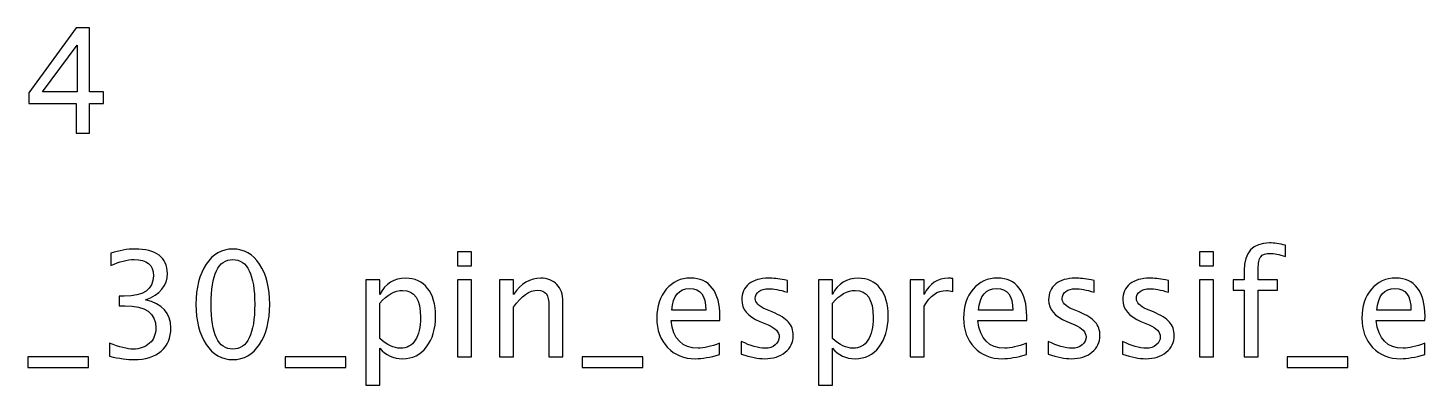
# Model space of a CAD drawing. Header units: centimetres. Extents: x -39.7 to 39.5, y 11.3 to 43.7.
# Drawn here: x 4.38 to 16.55, y 19.97 to 23.09 of the extents above; entities that cross this region are included whole.
import ezdxf

# ---------------------------------------------------------------- set-up
doc = ezdxf.new("R2010")
doc.units = ezdxf.units.CM
doc.header["$MEASUREMENT"] = 0
doc.layers.add('Layer 1', color=7, linetype='Continuous')

msp = doc.modelspace()

# ---------------------------------------------------------------- linework, layer by layer
at = {"layer": 'Layer 1'}
for points, knots in [([(4.79795, 22.17044), (4.79795, 22.17044), (4.79795, 22.43079), (4.79795, 22.43079), (4.79795, 22.43079), (4.79795, 22.43079), (4.38393, 22.43079), (4.38393, 22.43079), (4.38393, 22.43079), (4.38393, 22.43079), (4.38393, 22.5235), (4.38393, 22.5235), (4.38393, 22.5235), (4.38393, 22.5235), (4.79795, 23.08865), (4.79795, 23.08865), (4.79795, 23.08865), (4.79795, 23.08865), (4.91225, 23.08865), (4.91225, 23.08865), (4.91225, 23.08865), (4.91225, 23.08865), (4.91225, 22.53112), (4.91225, 22.53112), (4.91225, 22.53112), (4.91225, 22.53112), (5.03544, 22.53112), (5.03544, 22.53112), (5.03544, 22.53112), (5.03544, 22.53112), (5.03544, 22.43079), (5.03544, 22.43079), (5.03544, 22.43079), (5.03544, 22.43079), (4.91225, 22.43079), (4.91225, 22.43079), (4.91225, 22.43079), (4.91225, 22.43079), (4.91225, 22.17044), (4.91225, 22.17044), (4.91225, 22.17044), (4.91225, 22.17044), (4.79795, 22.17044), (4.79795, 22.17044)], [0, 0, 0, 0, 0.08333333, 0.08333333, 0.08333333, 0.08333333, 0.16666667, 0.16666667, 0.16666667, 0.16666667, 0.25, 0.25, 0.25, 0.25, 0.33333333, 0.33333333, 0.33333333, 0.33333333, 0.41666667, 0.41666667, 0.41666667, 0.41666667, 0.5, 0.5, 0.5, 0.5, 0.58333333, 0.58333333, 0.58333333, 0.58333333, 0.66666667, 0.66666667, 0.66666667, 0.66666667, 0.75, 0.75, 0.75, 0.75, 0.83333333, 0.83333333, 0.83333333, 0.83333333, 1, 1, 1, 1]), ([(4.50437, 22.53112), (4.50437, 22.53112), (4.80557, 22.53112), (4.80557, 22.53112), (4.80557, 22.53112), (4.80557, 22.53112), (4.80557, 22.93794), (4.80557, 22.93794), (4.80557, 22.93794), (4.80557, 22.93794), (4.50437, 22.53112), (4.50437, 22.53112)], [0, 0, 0, 0, 0.25, 0.25, 0.25, 0.25, 0.5, 0.5, 0.5, 0.5, 1, 1, 1, 1]), ([(14.97709, 20.21887), (14.97709, 20.21887), (14.97709, 20.80053), (14.97709, 20.80053), (14.97709, 20.80053), (14.97709, 20.80053), (14.88163, 20.80053), (14.88163, 20.80053), (14.88163, 20.80053), (14.88163, 20.80053), (14.88163, 20.89197), (14.88163, 20.89197), (14.88163, 20.89197), (14.88163, 20.89197), (14.97709, 20.89197), (14.97709, 20.89197), (14.97709, 20.89197), (14.97709, 20.89197), (14.97709, 20.97262), (14.97709, 20.97262), (14.97709, 20.97262), (14.97709, 21.13306), (15.05033, 21.21328), (15.1968, 21.21328), (15.1968, 21.21328), (15.23786, 21.21328), (15.28443, 21.20651), (15.3365, 21.19296), (15.3365, 21.19296), (15.3365, 21.19296), (15.3365, 21.09517), (15.3365, 21.09517), (15.3365, 21.09517), (15.28126, 21.11295), (15.23702, 21.12184), (15.20379, 21.12184), (15.20379, 21.12184), (15.16336, 21.12184), (15.13584, 21.11232), (15.12124, 21.09305), (15.12124, 21.09305), (15.10642, 21.07379), (15.09901, 21.03802), (15.09901, 20.98574), (15.09901, 20.98574), (15.09901, 20.98574), (15.09901, 20.89197), (15.09901, 20.89197), (15.09901, 20.89197), (15.09901, 20.89197), (15.26813, 20.89197), (15.26813, 20.89197), (15.26813, 20.89197), (15.26813, 20.89197), (15.26813, 20.80053), (15.26813, 20.80053), (15.26813, 20.80053), (15.26813, 20.80053), (15.09901, 20.80053), (15.09901, 20.80053), (15.09901, 20.80053), (15.09901, 20.80053), (15.09901, 20.21887), (15.09901, 20.21887), (15.09901, 20.21887), (15.09901, 20.21887), (14.97709, 20.21887), (14.97709, 20.21887)], [0, 0, 0, 0, 0.05555556, 0.05555556, 0.05555556, 0.05555556, 0.11111111, 0.11111111, 0.11111111, 0.11111111, 0.16666667, 0.16666667, 0.16666667, 0.16666667, 0.22222222, 0.22222222, 0.22222222, 0.22222222, 0.27777778, 0.27777778, 0.27777778, 0.27777778, 0.33333333, 0.33333333, 0.33333333, 0.33333333, 0.38888889, 0.38888889, 0.38888889, 0.38888889, 0.44444444, 0.44444444, 0.44444444, 0.44444444, 0.5, 0.5, 0.5, 0.5, 0.55555556, 0.55555556, 0.55555556, 0.55555556, 0.61111111, 0.61111111, 0.61111111, 0.61111111, 0.66666667, 0.66666667, 0.66666667, 0.66666667, 0.72222222, 0.72222222, 0.72222222, 0.72222222, 0.77777778, 0.77777778, 0.77777778, 0.77777778, 0.83333333, 0.83333333, 0.83333333, 0.83333333, 0.88888889, 0.88888889, 0.88888889, 0.88888889, 1, 1, 1, 1]), ([(5.08761, 20.22522), (5.08761, 20.22522), (5.08761, 20.33952), (5.08761, 20.33952), (5.08761, 20.33952), (5.17482, 20.30481), (5.24319, 20.28745), (5.29335, 20.28745), (5.29335, 20.28745), (5.35241, 20.28745), (5.40003, 20.30438), (5.43665, 20.33846), (5.43665, 20.33846), (5.47327, 20.37254), (5.49147, 20.41699), (5.49147, 20.4716), (5.49147, 20.4716), (5.49147, 20.60114), (5.4013, 20.66591), (5.22096, 20.66591), (5.22096, 20.66591), (5.22096, 20.66591), (5.1727, 20.66591), (5.1727, 20.66591), (5.1727, 20.66591), (5.1727, 20.66591), (5.1727, 20.74783), (5.1727, 20.74783), (5.1727, 20.74783), (5.1727, 20.74783), (5.21546, 20.74846), (5.21546, 20.74846), (5.21546, 20.74846), (5.385, 20.74846), (5.46988, 20.80815), (5.46988, 20.92774), (5.46988, 20.92774), (5.46988, 21.02151), (5.41358, 21.0685), (5.30118, 21.0685), (5.30118, 21.0685), (5.24086, 21.0685), (5.17397, 21.05114), (5.10031, 21.01643), (5.10031, 21.01643), (5.10031, 21.01643), (5.10031, 21.12311), (5.10031, 21.12311), (5.10031, 21.12311), (5.17249, 21.14766), (5.24213, 21.15994), (5.30901, 21.15994), (5.30901, 21.15994), (5.40003, 21.15994), (5.47009, 21.14174), (5.51878, 21.10533), (5.51878, 21.10533), (5.56746, 21.06914), (5.5918, 21.01643), (5.5918, 20.94743), (5.5918, 20.94743), (5.5918, 20.83969), (5.52809, 20.76285), (5.40045, 20.71713), (5.40045, 20.71713), (5.54841, 20.68263), (5.62228, 20.60156), (5.62228, 20.47351), (5.62228, 20.47351), (5.62228, 20.38715), (5.59371, 20.3192), (5.53677, 20.26988), (5.53677, 20.26988), (5.47983, 20.22056), (5.40151, 20.19601), (5.30203, 20.19601), (5.30203, 20.19601), (5.2453, 20.19601), (5.17397, 20.20575), (5.08761, 20.22522)], [0, 0, 0, 0, 0.04761905, 0.04761905, 0.04761905, 0.04761905, 0.0952381, 0.0952381, 0.0952381, 0.0952381, 0.14285714, 0.14285714, 0.14285714, 0.14285714, 0.19047619, 0.19047619, 0.19047619, 0.19047619, 0.23809524, 0.23809524, 0.23809524, 0.23809524, 0.28571429, 0.28571429, 0.28571429, 0.28571429, 0.33333333, 0.33333333, 0.33333333, 0.33333333, 0.38095238, 0.38095238, 0.38095238, 0.38095238, 0.42857143, 0.42857143, 0.42857143, 0.42857143, 0.47619048, 0.47619048, 0.47619048, 0.47619048, 0.52380952, 0.52380952, 0.52380952, 0.52380952, 0.57142857, 0.57142857, 0.57142857, 0.57142857, 0.61904762, 0.61904762, 0.61904762, 0.61904762, 0.66666667, 0.66666667, 0.66666667, 0.66666667, 0.71428571, 0.71428571, 0.71428571, 0.71428571, 0.76190476, 0.76190476, 0.76190476, 0.76190476, 0.80952381, 0.80952381, 0.80952381, 0.80952381, 0.85714286, 0.85714286, 0.85714286, 0.85714286, 0.9047619, 0.9047619, 0.9047619, 0.9047619, 1, 1, 1, 1]), ([(6.16245, 20.19601), (6.06614, 20.19601), (5.98846, 20.24025), (5.92962, 20.32851), (5.92962, 20.32851), (5.87056, 20.41678), (5.84114, 20.5332), (5.84114, 20.67798), (5.84114, 20.67798), (5.84114, 20.82276), (5.87056, 20.93917), (5.92962, 21.02744), (5.92962, 21.02744), (5.98846, 21.1157), (6.06614, 21.15994), (6.16245, 21.15994), (6.16245, 21.15994), (6.25918, 21.15994), (6.33686, 21.11591), (6.39571, 21.02786), (6.39571, 21.02786), (6.45434, 20.93981), (6.48376, 20.82318), (6.48376, 20.67798), (6.48376, 20.67798), (6.48376, 20.5332), (6.45434, 20.41678), (6.39571, 20.32851), (6.39571, 20.32851), (6.33686, 20.24025), (6.25918, 20.19601), (6.16245, 20.19601)], [0, 0, 0, 0, 0.11111111, 0.11111111, 0.11111111, 0.11111111, 0.22222222, 0.22222222, 0.22222222, 0.22222222, 0.33333333, 0.33333333, 0.33333333, 0.33333333, 0.44444444, 0.44444444, 0.44444444, 0.44444444, 0.55555556, 0.55555556, 0.55555556, 0.55555556, 0.66666667, 0.66666667, 0.66666667, 0.66666667, 0.77777778, 0.77777778, 0.77777778, 0.77777778, 1, 1, 1, 1]), ([(6.16224, 20.28745), (6.28945, 20.28745), (6.35295, 20.41763), (6.35295, 20.67798), (6.35295, 20.67798), (6.35295, 20.93833), (6.28945, 21.0685), (6.16224, 21.0685), (6.16224, 21.0685), (6.03545, 21.0685), (5.97195, 20.93833), (5.97195, 20.67798), (5.97195, 20.67798), (5.97195, 20.41763), (6.03545, 20.28745), (6.16224, 20.28745)], [0, 0, 0, 0, 0.2, 0.2, 0.2, 0.2, 0.4, 0.4, 0.4, 0.4, 0.6, 0.6, 0.6, 0.6, 1, 1, 1, 1]), ([(8.12036, 21.01516), (8.12036, 21.01516), (8.12036, 21.13708), (8.12036, 21.13708), (8.12036, 21.13708), (8.12036, 21.13708), (8.24228, 21.13708), (8.24228, 21.13708), (8.24228, 21.13708), (8.24228, 21.13708), (8.24228, 21.01516), (8.24228, 21.01516), (8.24228, 21.01516), (8.24228, 21.01516), (8.12036, 21.01516), (8.12036, 21.01516)], [0, 0, 0, 0, 0.2, 0.2, 0.2, 0.2, 0.4, 0.4, 0.4, 0.4, 0.6, 0.6, 0.6, 0.6, 1, 1, 1, 1]), ([(14.5872, 21.01516), (14.5872, 21.01516), (14.5872, 21.13708), (14.5872, 21.13708), (14.5872, 21.13708), (14.5872, 21.13708), (14.70912, 21.13708), (14.70912, 21.13708), (14.70912, 21.13708), (14.70912, 21.13708), (14.70912, 21.01516), (14.70912, 21.01516), (14.70912, 21.01516), (14.70912, 21.01516), (14.5872, 21.01516), (14.5872, 21.01516)], [0, 0, 0, 0, 0.2, 0.2, 0.2, 0.2, 0.4, 0.4, 0.4, 0.4, 0.6, 0.6, 0.6, 0.6, 1, 1, 1, 1]), ([(7.32111, 19.97376), (7.32111, 19.97376), (7.32111, 20.89197), (7.32111, 20.89197), (7.32111, 20.89197), (7.32111, 20.89197), (7.44303, 20.89197), (7.44303, 20.89197), (7.44303, 20.89197), (7.44303, 20.89197), (7.44303, 20.76476), (7.44303, 20.76476), (7.44303, 20.76476), (7.49298, 20.85895), (7.56813, 20.90594), (7.66824, 20.90594), (7.66824, 20.90594), (7.74931, 20.90594), (7.81302, 20.87652), (7.85959, 20.81746), (7.85959, 20.81746), (7.90616, 20.75841), (7.92944, 20.67776), (7.92944, 20.57553), (7.92944, 20.57553), (7.92944, 20.46419), (7.90298, 20.37423), (7.85028, 20.30608), (7.85028, 20.30608), (7.79757, 20.23771), (7.72815, 20.20363), (7.64221, 20.20363), (7.64221, 20.20363), (7.56241, 20.20363), (7.49595, 20.23411), (7.44303, 20.29528), (7.44303, 20.29528), (7.44303, 20.29528), (7.44303, 19.97376), (7.44303, 19.97376), (7.44303, 19.97376), (7.44303, 19.97376), (7.32111, 19.97376), (7.32111, 19.97376)], [0, 0, 0, 0, 0.08333333, 0.08333333, 0.08333333, 0.08333333, 0.16666667, 0.16666667, 0.16666667, 0.16666667, 0.25, 0.25, 0.25, 0.25, 0.33333333, 0.33333333, 0.33333333, 0.33333333, 0.41666667, 0.41666667, 0.41666667, 0.41666667, 0.5, 0.5, 0.5, 0.5, 0.58333333, 0.58333333, 0.58333333, 0.58333333, 0.66666667, 0.66666667, 0.66666667, 0.66666667, 0.75, 0.75, 0.75, 0.75, 0.83333333, 0.83333333, 0.83333333, 0.83333333, 1, 1, 1, 1]), ([(8.12036, 20.21887), (8.12036, 20.21887), (8.12036, 20.89197), (8.12036, 20.89197), (8.12036, 20.89197), (8.12036, 20.89197), (8.24228, 20.89197), (8.24228, 20.89197), (8.24228, 20.89197), (8.24228, 20.89197), (8.24228, 20.21887), (8.24228, 20.21887), (8.24228, 20.21887), (8.24228, 20.21887), (8.12036, 20.21887), (8.12036, 20.21887)], [0, 0, 0, 0, 0.2, 0.2, 0.2, 0.2, 0.4, 0.4, 0.4, 0.4, 0.6, 0.6, 0.6, 0.6, 1, 1, 1, 1]), ([(8.48739, 20.21887), (8.48739, 20.21887), (8.48739, 20.89197), (8.48739, 20.89197), (8.48739, 20.89197), (8.48739, 20.89197), (8.60931, 20.89197), (8.60931, 20.89197), (8.60931, 20.89197), (8.60931, 20.89197), (8.60931, 20.76476), (8.60931, 20.76476), (8.60931, 20.76476), (8.67387, 20.85895), (8.75303, 20.90594), (8.84659, 20.90594), (8.84659, 20.90594), (8.90543, 20.90594), (8.95221, 20.88753), (8.98671, 20.85048), (8.98671, 20.85048), (9.02121, 20.81365), (9.03857, 20.76391), (9.03857, 20.70168), (9.03857, 20.70168), (9.03857, 20.70168), (9.03857, 20.21887), (9.03857, 20.21887), (9.03857, 20.21887), (9.03857, 20.21887), (8.91665, 20.21887), (8.91665, 20.21887), (8.91665, 20.21887), (8.91665, 20.21887), (8.91665, 20.66189), (8.91665, 20.66189), (8.91665, 20.66189), (8.91665, 20.71184), (8.90924, 20.7474), (8.89464, 20.76857), (8.89464, 20.76857), (8.87982, 20.78995), (8.85548, 20.80053), (8.8214, 20.80053), (8.8214, 20.80053), (8.74647, 20.80053), (8.67577, 20.75164), (8.60931, 20.65385), (8.60931, 20.65385), (8.60931, 20.65385), (8.60931, 20.21887), (8.60931, 20.21887), (8.60931, 20.21887), (8.60931, 20.21887), (8.48739, 20.21887), (8.48739, 20.21887)], [0, 0, 0, 0, 0.06666667, 0.06666667, 0.06666667, 0.06666667, 0.13333333, 0.13333333, 0.13333333, 0.13333333, 0.2, 0.2, 0.2, 0.2, 0.26666667, 0.26666667, 0.26666667, 0.26666667, 0.33333333, 0.33333333, 0.33333333, 0.33333333, 0.4, 0.4, 0.4, 0.4, 0.46666667, 0.46666667, 0.46666667, 0.46666667, 0.53333333, 0.53333333, 0.53333333, 0.53333333, 0.6, 0.6, 0.6, 0.6, 0.66666667, 0.66666667, 0.66666667, 0.66666667, 0.73333333, 0.73333333, 0.73333333, 0.73333333, 0.8, 0.8, 0.8, 0.8, 0.86666667, 0.86666667, 0.86666667, 0.86666667, 1, 1, 1, 1]), ([(10.40467, 20.24046), (10.32276, 20.21591), (10.25269, 20.20363), (10.19427, 20.20363), (10.19427, 20.20363), (10.09458, 20.20363), (10.01351, 20.23665), (9.95107, 20.30248), (9.95107, 20.30248), (9.88863, 20.36831), (9.8573, 20.45361), (9.8573, 20.5586), (9.8573, 20.5586), (9.8573, 20.66041), (9.88482, 20.74402), (9.94006, 20.80942), (9.94006, 20.80942), (9.99531, 20.87461), (10.066, 20.90721), (10.15215, 20.90721), (10.15215, 20.90721), (10.23364, 20.90721), (10.29672, 20.87821), (10.34117, 20.82022), (10.34117, 20.82022), (10.38562, 20.76222), (10.40785, 20.68009), (10.40785, 20.57362), (10.40785, 20.57362), (10.40785, 20.57362), (10.40721, 20.53637), (10.40721, 20.53637), (10.40721, 20.53637), (10.40721, 20.53637), (9.98176, 20.53637), (9.98176, 20.53637), (9.98176, 20.53637), (9.99954, 20.3755), (10.07807, 20.29507), (10.21713, 20.29507), (10.21713, 20.29507), (10.26815, 20.29507), (10.33059, 20.30946), (10.40467, 20.33825), (10.40467, 20.33825), (10.40467, 20.33825), (10.40467, 20.24046), (10.40467, 20.24046)], [0, 0, 0, 0, 0.07692308, 0.07692308, 0.07692308, 0.07692308, 0.15384615, 0.15384615, 0.15384615, 0.15384615, 0.23076923, 0.23076923, 0.23076923, 0.23076923, 0.30769231, 0.30769231, 0.30769231, 0.30769231, 0.38461538, 0.38461538, 0.38461538, 0.38461538, 0.46153846, 0.46153846, 0.46153846, 0.46153846, 0.53846154, 0.53846154, 0.53846154, 0.53846154, 0.61538462, 0.61538462, 0.61538462, 0.61538462, 0.69230769, 0.69230769, 0.69230769, 0.69230769, 0.76923077, 0.76923077, 0.76923077, 0.76923077, 0.84615385, 0.84615385, 0.84615385, 0.84615385, 1, 1, 1, 1]), ([(10.59411, 20.243), (10.59411, 20.243), (10.59411, 20.35476), (10.59411, 20.35476), (10.59411, 20.35476), (10.67391, 20.31497), (10.74312, 20.29507), (10.80218, 20.29507), (10.80218, 20.29507), (10.83732, 20.29507), (10.86653, 20.3046), (10.8896, 20.32365), (10.8896, 20.32365), (10.91267, 20.34248), (10.92431, 20.36619), (10.92431, 20.39477), (10.92431, 20.39477), (10.92431, 20.43646), (10.89193, 20.47097), (10.82716, 20.49827), (10.82716, 20.49827), (10.82716, 20.49827), (10.75582, 20.52854), (10.75582, 20.52854), (10.75582, 20.52854), (10.65063, 20.57214), (10.59792, 20.63522), (10.59792, 20.71713), (10.59792, 20.71713), (10.59792, 20.77577), (10.61866, 20.82191), (10.66015, 20.85556), (10.66015, 20.85556), (10.70164, 20.88922), (10.75858, 20.90594), (10.83075, 20.90594), (10.83075, 20.90594), (10.86822, 20.90594), (10.91479, 20.90086), (10.97003, 20.89049), (10.97003, 20.89049), (10.97003, 20.89049), (10.99543, 20.88562), (10.99543, 20.88562), (10.99543, 20.88562), (10.99543, 20.88562), (10.99543, 20.78402), (10.99543, 20.78402), (10.99543, 20.78402), (10.92749, 20.80434), (10.8733, 20.8145), (10.83287, 20.8145), (10.83287, 20.8145), (10.79731, 20.8145), (10.76916, 20.80667), (10.74778, 20.79122), (10.74778, 20.79122), (10.72661, 20.77577), (10.71603, 20.75502), (10.71603, 20.72899), (10.71603, 20.72899), (10.71603, 20.69237), (10.74566, 20.66125), (10.80514, 20.63607), (10.80514, 20.63607), (10.80514, 20.63607), (10.86377, 20.6113), (10.86377, 20.6113), (10.86377, 20.6113), (10.93024, 20.58336), (10.97723, 20.55373), (11.00474, 20.52261), (11.00474, 20.52261), (11.03247, 20.4915), (11.04623, 20.45255), (11.04623, 20.40598), (11.04623, 20.40598), (11.04623, 20.34693), (11.02295, 20.29846), (10.97617, 20.26057), (10.97617, 20.26057), (10.9296, 20.22268), (10.86991, 20.20363), (10.79731, 20.20363), (10.79731, 20.20363), (10.74143, 20.20363), (10.67391, 20.21675), (10.59411, 20.243)], [0, 0, 0, 0, 0.04347826, 0.04347826, 0.04347826, 0.04347826, 0.08695652, 0.08695652, 0.08695652, 0.08695652, 0.13043478, 0.13043478, 0.13043478, 0.13043478, 0.17391304, 0.17391304, 0.17391304, 0.17391304, 0.2173913, 0.2173913, 0.2173913, 0.2173913, 0.26086957, 0.26086957, 0.26086957, 0.26086957, 0.30434783, 0.30434783, 0.30434783, 0.30434783, 0.34782609, 0.34782609, 0.34782609, 0.34782609, 0.39130435, 0.39130435, 0.39130435, 0.39130435, 0.43478261, 0.43478261, 0.43478261, 0.43478261, 0.47826087, 0.47826087, 0.47826087, 0.47826087, 0.52173913, 0.52173913, 0.52173913, 0.52173913, 0.56521739, 0.56521739, 0.56521739, 0.56521739, 0.60869565, 0.60869565, 0.60869565, 0.60869565, 0.65217391, 0.65217391, 0.65217391, 0.65217391, 0.69565217, 0.69565217, 0.69565217, 0.69565217, 0.73913043, 0.73913043, 0.73913043, 0.73913043, 0.7826087, 0.7826087, 0.7826087, 0.7826087, 0.82608696, 0.82608696, 0.82608696, 0.82608696, 0.86956522, 0.86956522, 0.86956522, 0.86956522, 0.91304348, 0.91304348, 0.91304348, 0.91304348, 1, 1, 1, 1]), ([(11.26573, 19.97376), (11.26573, 19.97376), (11.26573, 20.89197), (11.26573, 20.89197), (11.26573, 20.89197), (11.26573, 20.89197), (11.38765, 20.89197), (11.38765, 20.89197), (11.38765, 20.89197), (11.38765, 20.89197), (11.38765, 20.76476), (11.38765, 20.76476), (11.38765, 20.76476), (11.4376, 20.85895), (11.51275, 20.90594), (11.61286, 20.90594), (11.61286, 20.90594), (11.69393, 20.90594), (11.75764, 20.87652), (11.80421, 20.81746), (11.80421, 20.81746), (11.85078, 20.75841), (11.87406, 20.67776), (11.87406, 20.57553), (11.87406, 20.57553), (11.87406, 20.46419), (11.8476, 20.37423), (11.7949, 20.30608), (11.7949, 20.30608), (11.74219, 20.23771), (11.67277, 20.20363), (11.58683, 20.20363), (11.58683, 20.20363), (11.50703, 20.20363), (11.44057, 20.23411), (11.38765, 20.29528), (11.38765, 20.29528), (11.38765, 20.29528), (11.38765, 19.97376), (11.38765, 19.97376), (11.38765, 19.97376), (11.38765, 19.97376), (11.26573, 19.97376), (11.26573, 19.97376)], [0, 0, 0, 0, 0.08333333, 0.08333333, 0.08333333, 0.08333333, 0.16666667, 0.16666667, 0.16666667, 0.16666667, 0.25, 0.25, 0.25, 0.25, 0.33333333, 0.33333333, 0.33333333, 0.33333333, 0.41666667, 0.41666667, 0.41666667, 0.41666667, 0.5, 0.5, 0.5, 0.5, 0.58333333, 0.58333333, 0.58333333, 0.58333333, 0.66666667, 0.66666667, 0.66666667, 0.66666667, 0.75, 0.75, 0.75, 0.75, 0.83333333, 0.83333333, 0.83333333, 0.83333333, 1, 1, 1, 1]), ([(12.06498, 20.21887), (12.06498, 20.21887), (12.06498, 20.89197), (12.06498, 20.89197), (12.06498, 20.89197), (12.06498, 20.89197), (12.1869, 20.89197), (12.1869, 20.89197), (12.1869, 20.89197), (12.1869, 20.89197), (12.1869, 20.76476), (12.1869, 20.76476), (12.1869, 20.76476), (12.23537, 20.85895), (12.30565, 20.90594), (12.39793, 20.90594), (12.39793, 20.90594), (12.41042, 20.90594), (12.42354, 20.90488), (12.43709, 20.90277), (12.43709, 20.90277), (12.43709, 20.90277), (12.43709, 20.78868), (12.43709, 20.78868), (12.43709, 20.78868), (12.41592, 20.79566), (12.3973, 20.79926), (12.38121, 20.79926), (12.38121, 20.79926), (12.30374, 20.79926), (12.23897, 20.75354), (12.1869, 20.66189), (12.1869, 20.66189), (12.1869, 20.66189), (12.1869, 20.21887), (12.1869, 20.21887), (12.1869, 20.21887), (12.1869, 20.21887), (12.06498, 20.21887), (12.06498, 20.21887)], [0, 0, 0, 0, 0.09090909, 0.09090909, 0.09090909, 0.09090909, 0.18181818, 0.18181818, 0.18181818, 0.18181818, 0.27272727, 0.27272727, 0.27272727, 0.27272727, 0.36363636, 0.36363636, 0.36363636, 0.36363636, 0.45454545, 0.45454545, 0.45454545, 0.45454545, 0.54545455, 0.54545455, 0.54545455, 0.54545455, 0.63636364, 0.63636364, 0.63636364, 0.63636364, 0.72727273, 0.72727273, 0.72727273, 0.72727273, 0.81818182, 0.81818182, 0.81818182, 0.81818182, 1, 1, 1, 1]), ([(13.07865, 20.24046), (12.99674, 20.21591), (12.92667, 20.20363), (12.86825, 20.20363), (12.86825, 20.20363), (12.76856, 20.20363), (12.68749, 20.23665), (12.62505, 20.30248), (12.62505, 20.30248), (12.56261, 20.36831), (12.53128, 20.45361), (12.53128, 20.5586), (12.53128, 20.5586), (12.53128, 20.66041), (12.5588, 20.74402), (12.61404, 20.80942), (12.61404, 20.80942), (12.66929, 20.87461), (12.73998, 20.90721), (12.82613, 20.90721), (12.82613, 20.90721), (12.90762, 20.90721), (12.9707, 20.87821), (13.01515, 20.82022), (13.01515, 20.82022), (13.0596, 20.76222), (13.08183, 20.68009), (13.08183, 20.57362), (13.08183, 20.57362), (13.08183, 20.57362), (13.08119, 20.53637), (13.08119, 20.53637), (13.08119, 20.53637), (13.08119, 20.53637), (12.65574, 20.53637), (12.65574, 20.53637), (12.65574, 20.53637), (12.67352, 20.3755), (12.75205, 20.29507), (12.89111, 20.29507), (12.89111, 20.29507), (12.94213, 20.29507), (13.00457, 20.30946), (13.07865, 20.33825), (13.07865, 20.33825), (13.07865, 20.33825), (13.07865, 20.24046), (13.07865, 20.24046)], [0, 0, 0, 0, 0.07692308, 0.07692308, 0.07692308, 0.07692308, 0.15384615, 0.15384615, 0.15384615, 0.15384615, 0.23076923, 0.23076923, 0.23076923, 0.23076923, 0.30769231, 0.30769231, 0.30769231, 0.30769231, 0.38461538, 0.38461538, 0.38461538, 0.38461538, 0.46153846, 0.46153846, 0.46153846, 0.46153846, 0.53846154, 0.53846154, 0.53846154, 0.53846154, 0.61538462, 0.61538462, 0.61538462, 0.61538462, 0.69230769, 0.69230769, 0.69230769, 0.69230769, 0.76923077, 0.76923077, 0.76923077, 0.76923077, 0.84615385, 0.84615385, 0.84615385, 0.84615385, 1, 1, 1, 1]), ([(13.26809, 20.243), (13.26809, 20.243), (13.26809, 20.35476), (13.26809, 20.35476), (13.26809, 20.35476), (13.34789, 20.31497), (13.4171, 20.29507), (13.47616, 20.29507), (13.47616, 20.29507), (13.5113, 20.29507), (13.54051, 20.3046), (13.56358, 20.32365), (13.56358, 20.32365), (13.58665, 20.34248), (13.59829, 20.36619), (13.59829, 20.39477), (13.59829, 20.39477), (13.59829, 20.43646), (13.56591, 20.47097), (13.50114, 20.49827), (13.50114, 20.49827), (13.50114, 20.49827), (13.4298, 20.52854), (13.4298, 20.52854), (13.4298, 20.52854), (13.32461, 20.57214), (13.2719, 20.63522), (13.2719, 20.71713), (13.2719, 20.71713), (13.2719, 20.77577), (13.29264, 20.82191), (13.33413, 20.85556), (13.33413, 20.85556), (13.37562, 20.88922), (13.43256, 20.90594), (13.50473, 20.90594), (13.50473, 20.90594), (13.5422, 20.90594), (13.58877, 20.90086), (13.64401, 20.89049), (13.64401, 20.89049), (13.64401, 20.89049), (13.66941, 20.88562), (13.66941, 20.88562), (13.66941, 20.88562), (13.66941, 20.88562), (13.66941, 20.78402), (13.66941, 20.78402), (13.66941, 20.78402), (13.60147, 20.80434), (13.54728, 20.8145), (13.50685, 20.8145), (13.50685, 20.8145), (13.47129, 20.8145), (13.44314, 20.80667), (13.42176, 20.79122), (13.42176, 20.79122), (13.40059, 20.77577), (13.39001, 20.75502), (13.39001, 20.72899), (13.39001, 20.72899), (13.39001, 20.69237), (13.41964, 20.66125), (13.47912, 20.63607), (13.47912, 20.63607), (13.47912, 20.63607), (13.53775, 20.6113), (13.53775, 20.6113), (13.53775, 20.6113), (13.60422, 20.58336), (13.65121, 20.55373), (13.67872, 20.52261), (13.67872, 20.52261), (13.70645, 20.4915), (13.72021, 20.45255), (13.72021, 20.40598), (13.72021, 20.40598), (13.72021, 20.34693), (13.69693, 20.29846), (13.65015, 20.26057), (13.65015, 20.26057), (13.60358, 20.22268), (13.54389, 20.20363), (13.47129, 20.20363), (13.47129, 20.20363), (13.41541, 20.20363), (13.34789, 20.21675), (13.26809, 20.243)], [0, 0, 0, 0, 0.04347826, 0.04347826, 0.04347826, 0.04347826, 0.08695652, 0.08695652, 0.08695652, 0.08695652, 0.13043478, 0.13043478, 0.13043478, 0.13043478, 0.17391304, 0.17391304, 0.17391304, 0.17391304, 0.2173913, 0.2173913, 0.2173913, 0.2173913, 0.26086957, 0.26086957, 0.26086957, 0.26086957, 0.30434783, 0.30434783, 0.30434783, 0.30434783, 0.34782609, 0.34782609, 0.34782609, 0.34782609, 0.39130435, 0.39130435, 0.39130435, 0.39130435, 0.43478261, 0.43478261, 0.43478261, 0.43478261, 0.47826087, 0.47826087, 0.47826087, 0.47826087, 0.52173913, 0.52173913, 0.52173913, 0.52173913, 0.56521739, 0.56521739, 0.56521739, 0.56521739, 0.60869565, 0.60869565, 0.60869565, 0.60869565, 0.65217391, 0.65217391, 0.65217391, 0.65217391, 0.69565217, 0.69565217, 0.69565217, 0.69565217, 0.73913043, 0.73913043, 0.73913043, 0.73913043, 0.7826087, 0.7826087, 0.7826087, 0.7826087, 0.82608696, 0.82608696, 0.82608696, 0.82608696, 0.86956522, 0.86956522, 0.86956522, 0.86956522, 0.91304348, 0.91304348, 0.91304348, 0.91304348, 1, 1, 1, 1]), ([(13.91558, 20.243), (13.91558, 20.243), (13.91558, 20.35476), (13.91558, 20.35476), (13.91558, 20.35476), (13.99538, 20.31497), (14.06459, 20.29507), (14.12365, 20.29507), (14.12365, 20.29507), (14.15879, 20.29507), (14.188, 20.3046), (14.21107, 20.32365), (14.21107, 20.32365), (14.23414, 20.34248), (14.24578, 20.36619), (14.24578, 20.39477), (14.24578, 20.39477), (14.24578, 20.43646), (14.2134, 20.47097), (14.14863, 20.49827), (14.14863, 20.49827), (14.14863, 20.49827), (14.07729, 20.52854), (14.07729, 20.52854), (14.07729, 20.52854), (13.9721, 20.57214), (13.91939, 20.63522), (13.91939, 20.71713), (13.91939, 20.71713), (13.91939, 20.77577), (13.94013, 20.82191), (13.98162, 20.85556), (13.98162, 20.85556), (14.02311, 20.88922), (14.08005, 20.90594), (14.15222, 20.90594), (14.15222, 20.90594), (14.18969, 20.90594), (14.23626, 20.90086), (14.2915, 20.89049), (14.2915, 20.89049), (14.2915, 20.89049), (14.3169, 20.88562), (14.3169, 20.88562), (14.3169, 20.88562), (14.3169, 20.88562), (14.3169, 20.78402), (14.3169, 20.78402), (14.3169, 20.78402), (14.24896, 20.80434), (14.19477, 20.8145), (14.15434, 20.8145), (14.15434, 20.8145), (14.11878, 20.8145), (14.09063, 20.80667), (14.06925, 20.79122), (14.06925, 20.79122), (14.04808, 20.77577), (14.0375, 20.75502), (14.0375, 20.72899), (14.0375, 20.72899), (14.0375, 20.69237), (14.06713, 20.66125), (14.12661, 20.63607), (14.12661, 20.63607), (14.12661, 20.63607), (14.18524, 20.6113), (14.18524, 20.6113), (14.18524, 20.6113), (14.25171, 20.58336), (14.2987, 20.55373), (14.32621, 20.52261), (14.32621, 20.52261), (14.35394, 20.4915), (14.3677, 20.45255), (14.3677, 20.40598), (14.3677, 20.40598), (14.3677, 20.34693), (14.34442, 20.29846), (14.29764, 20.26057), (14.29764, 20.26057), (14.25107, 20.22268), (14.19138, 20.20363), (14.11878, 20.20363), (14.11878, 20.20363), (14.0629, 20.20363), (13.99538, 20.21675), (13.91558, 20.243)], [0, 0, 0, 0, 0.04347826, 0.04347826, 0.04347826, 0.04347826, 0.08695652, 0.08695652, 0.08695652, 0.08695652, 0.13043478, 0.13043478, 0.13043478, 0.13043478, 0.17391304, 0.17391304, 0.17391304, 0.17391304, 0.2173913, 0.2173913, 0.2173913, 0.2173913, 0.26086957, 0.26086957, 0.26086957, 0.26086957, 0.30434783, 0.30434783, 0.30434783, 0.30434783, 0.34782609, 0.34782609, 0.34782609, 0.34782609, 0.39130435, 0.39130435, 0.39130435, 0.39130435, 0.43478261, 0.43478261, 0.43478261, 0.43478261, 0.47826087, 0.47826087, 0.47826087, 0.47826087, 0.52173913, 0.52173913, 0.52173913, 0.52173913, 0.56521739, 0.56521739, 0.56521739, 0.56521739, 0.60869565, 0.60869565, 0.60869565, 0.60869565, 0.65217391, 0.65217391, 0.65217391, 0.65217391, 0.69565217, 0.69565217, 0.69565217, 0.69565217, 0.73913043, 0.73913043, 0.73913043, 0.73913043, 0.7826087, 0.7826087, 0.7826087, 0.7826087, 0.82608696, 0.82608696, 0.82608696, 0.82608696, 0.86956522, 0.86956522, 0.86956522, 0.86956522, 0.91304348, 0.91304348, 0.91304348, 0.91304348, 1, 1, 1, 1]), ([(14.5872, 20.21887), (14.5872, 20.21887), (14.5872, 20.89197), (14.5872, 20.89197), (14.5872, 20.89197), (14.5872, 20.89197), (14.70912, 20.89197), (14.70912, 20.89197), (14.70912, 20.89197), (14.70912, 20.89197), (14.70912, 20.21887), (14.70912, 20.21887), (14.70912, 20.21887), (14.70912, 20.21887), (14.5872, 20.21887), (14.5872, 20.21887)], [0, 0, 0, 0, 0.2, 0.2, 0.2, 0.2, 0.4, 0.4, 0.4, 0.4, 0.6, 0.6, 0.6, 0.6, 1, 1, 1, 1]), ([(16.5502, 20.24046), (16.46829, 20.21591), (16.39822, 20.20363), (16.3398, 20.20363), (16.3398, 20.20363), (16.24011, 20.20363), (16.15904, 20.23665), (16.0966, 20.30248), (16.0966, 20.30248), (16.03416, 20.36831), (16.00283, 20.45361), (16.00283, 20.5586), (16.00283, 20.5586), (16.00283, 20.66041), (16.03035, 20.74402), (16.08559, 20.80942), (16.08559, 20.80942), (16.14084, 20.87461), (16.21153, 20.90721), (16.29768, 20.90721), (16.29768, 20.90721), (16.37917, 20.90721), (16.44225, 20.87821), (16.4867, 20.82022), (16.4867, 20.82022), (16.53115, 20.76222), (16.55338, 20.68009), (16.55338, 20.57362), (16.55338, 20.57362), (16.55338, 20.57362), (16.55274, 20.53637), (16.55274, 20.53637), (16.55274, 20.53637), (16.55274, 20.53637), (16.12729, 20.53637), (16.12729, 20.53637), (16.12729, 20.53637), (16.14507, 20.3755), (16.2236, 20.29507), (16.36266, 20.29507), (16.36266, 20.29507), (16.41368, 20.29507), (16.47612, 20.30946), (16.5502, 20.33825), (16.5502, 20.33825), (16.5502, 20.33825), (16.5502, 20.24046), (16.5502, 20.24046)], [0, 0, 0, 0, 0.07692308, 0.07692308, 0.07692308, 0.07692308, 0.15384615, 0.15384615, 0.15384615, 0.15384615, 0.23076923, 0.23076923, 0.23076923, 0.23076923, 0.30769231, 0.30769231, 0.30769231, 0.30769231, 0.38461538, 0.38461538, 0.38461538, 0.38461538, 0.46153846, 0.46153846, 0.46153846, 0.46153846, 0.53846154, 0.53846154, 0.53846154, 0.53846154, 0.61538462, 0.61538462, 0.61538462, 0.61538462, 0.69230769, 0.69230769, 0.69230769, 0.69230769, 0.76923077, 0.76923077, 0.76923077, 0.76923077, 0.84615385, 0.84615385, 0.84615385, 0.84615385, 1, 1, 1, 1]), ([(7.44303, 20.37931), (7.5059, 20.32322), (7.5658, 20.29507), (7.62274, 20.29507), (7.62274, 20.29507), (7.67883, 20.29507), (7.72222, 20.31857), (7.7527, 20.36534), (7.7527, 20.36534), (7.78339, 20.41212), (7.79863, 20.47795), (7.79863, 20.56304), (7.79863, 20.56304), (7.79863, 20.72052), (7.74656, 20.79926), (7.64242, 20.79926), (7.64242, 20.79926), (7.57426, 20.79926), (7.5078, 20.76243), (7.44303, 20.68856), (7.44303, 20.68856), (7.44303, 20.68856), (7.44303, 20.37931), (7.44303, 20.37931)], [0, 0, 0, 0, 0.14285714, 0.14285714, 0.14285714, 0.14285714, 0.28571429, 0.28571429, 0.28571429, 0.28571429, 0.42857143, 0.42857143, 0.42857143, 0.42857143, 0.57142857, 0.57142857, 0.57142857, 0.57142857, 0.71428571, 0.71428571, 0.71428571, 0.71428571, 1, 1, 1, 1]), ([(9.98811, 20.62781), (9.98811, 20.62781), (10.28529, 20.62781), (10.28529, 20.62781), (10.28529, 20.62781), (10.28529, 20.75312), (10.23851, 20.81577), (10.14517, 20.81577), (10.14517, 20.81577), (10.05119, 20.81577), (9.99891, 20.75312), (9.98811, 20.62781)], [0, 0, 0, 0, 0.25, 0.25, 0.25, 0.25, 0.5, 0.5, 0.5, 0.5, 1, 1, 1, 1]), ([(11.38765, 20.37931), (11.45052, 20.32322), (11.51042, 20.29507), (11.56736, 20.29507), (11.56736, 20.29507), (11.62345, 20.29507), (11.66684, 20.31857), (11.69732, 20.36534), (11.69732, 20.36534), (11.72801, 20.41212), (11.74325, 20.47795), (11.74325, 20.56304), (11.74325, 20.56304), (11.74325, 20.72052), (11.69118, 20.79926), (11.58704, 20.79926), (11.58704, 20.79926), (11.51888, 20.79926), (11.45242, 20.76243), (11.38765, 20.68856), (11.38765, 20.68856), (11.38765, 20.68856), (11.38765, 20.37931), (11.38765, 20.37931)], [0, 0, 0, 0, 0.14285714, 0.14285714, 0.14285714, 0.14285714, 0.28571429, 0.28571429, 0.28571429, 0.28571429, 0.42857143, 0.42857143, 0.42857143, 0.42857143, 0.57142857, 0.57142857, 0.57142857, 0.57142857, 0.71428571, 0.71428571, 0.71428571, 0.71428571, 1, 1, 1, 1]), ([(12.66209, 20.62781), (12.66209, 20.62781), (12.95927, 20.62781), (12.95927, 20.62781), (12.95927, 20.62781), (12.95927, 20.75312), (12.91249, 20.81577), (12.81915, 20.81577), (12.81915, 20.81577), (12.72517, 20.81577), (12.67289, 20.75312), (12.66209, 20.62781)], [0, 0, 0, 0, 0.25, 0.25, 0.25, 0.25, 0.5, 0.5, 0.5, 0.5, 1, 1, 1, 1]), ([(16.13364, 20.62781), (16.13364, 20.62781), (16.43082, 20.62781), (16.43082, 20.62781), (16.43082, 20.62781), (16.43082, 20.75312), (16.38404, 20.81577), (16.2907, 20.81577), (16.2907, 20.81577), (16.19672, 20.81577), (16.14444, 20.75312), (16.13364, 20.62781)], [0, 0, 0, 0, 0.25, 0.25, 0.25, 0.25, 0.5, 0.5, 0.5, 0.5, 1, 1, 1, 1]), ([(4.37641, 20.12743), (4.37641, 20.12743), (4.37641, 20.21887), (4.37641, 20.21887), (4.37641, 20.21887), (4.37641, 20.21887), (4.90473, 20.21887), (4.90473, 20.21887), (4.90473, 20.21887), (4.90473, 20.21887), (4.90473, 20.12743), (4.90473, 20.12743), (4.90473, 20.12743), (4.90473, 20.12743), (4.37641, 20.12743), (4.37641, 20.12743)], [0, 0, 0, 0, 0.2, 0.2, 0.2, 0.2, 0.4, 0.4, 0.4, 0.4, 0.6, 0.6, 0.6, 0.6, 1, 1, 1, 1]), ([(6.61753, 20.12743), (6.61753, 20.12743), (6.61753, 20.21887), (6.61753, 20.21887), (6.61753, 20.21887), (6.61753, 20.21887), (7.14585, 20.21887), (7.14585, 20.21887), (7.14585, 20.21887), (7.14585, 20.21887), (7.14585, 20.12743), (7.14585, 20.12743), (7.14585, 20.12743), (7.14585, 20.12743), (6.61753, 20.12743), (6.61753, 20.12743)], [0, 0, 0, 0, 0.2, 0.2, 0.2, 0.2, 0.4, 0.4, 0.4, 0.4, 0.6, 0.6, 0.6, 0.6, 1, 1, 1, 1]), ([(9.20706, 20.12743), (9.20706, 20.12743), (9.20706, 20.21887), (9.20706, 20.21887), (9.20706, 20.21887), (9.20706, 20.21887), (9.73538, 20.21887), (9.73538, 20.21887), (9.73538, 20.21887), (9.73538, 20.21887), (9.73538, 20.12743), (9.73538, 20.12743), (9.73538, 20.12743), (9.73538, 20.12743), (9.20706, 20.12743), (9.20706, 20.12743)], [0, 0, 0, 0, 0.2, 0.2, 0.2, 0.2, 0.4, 0.4, 0.4, 0.4, 0.6, 0.6, 0.6, 0.6, 1, 1, 1, 1]), ([(15.35259, 20.12743), (15.35259, 20.12743), (15.35259, 20.21887), (15.35259, 20.21887), (15.35259, 20.21887), (15.35259, 20.21887), (15.88091, 20.21887), (15.88091, 20.21887), (15.88091, 20.21887), (15.88091, 20.21887), (15.88091, 20.12743), (15.88091, 20.12743), (15.88091, 20.12743), (15.88091, 20.12743), (15.35259, 20.12743), (15.35259, 20.12743)], [0, 0, 0, 0, 0.2, 0.2, 0.2, 0.2, 0.4, 0.4, 0.4, 0.4, 0.6, 0.6, 0.6, 0.6, 1, 1, 1, 1])]:
    msp.add_open_spline(points, degree=3, knots=knots, dxfattribs=at)

doc.saveas('drawing.dxf')
